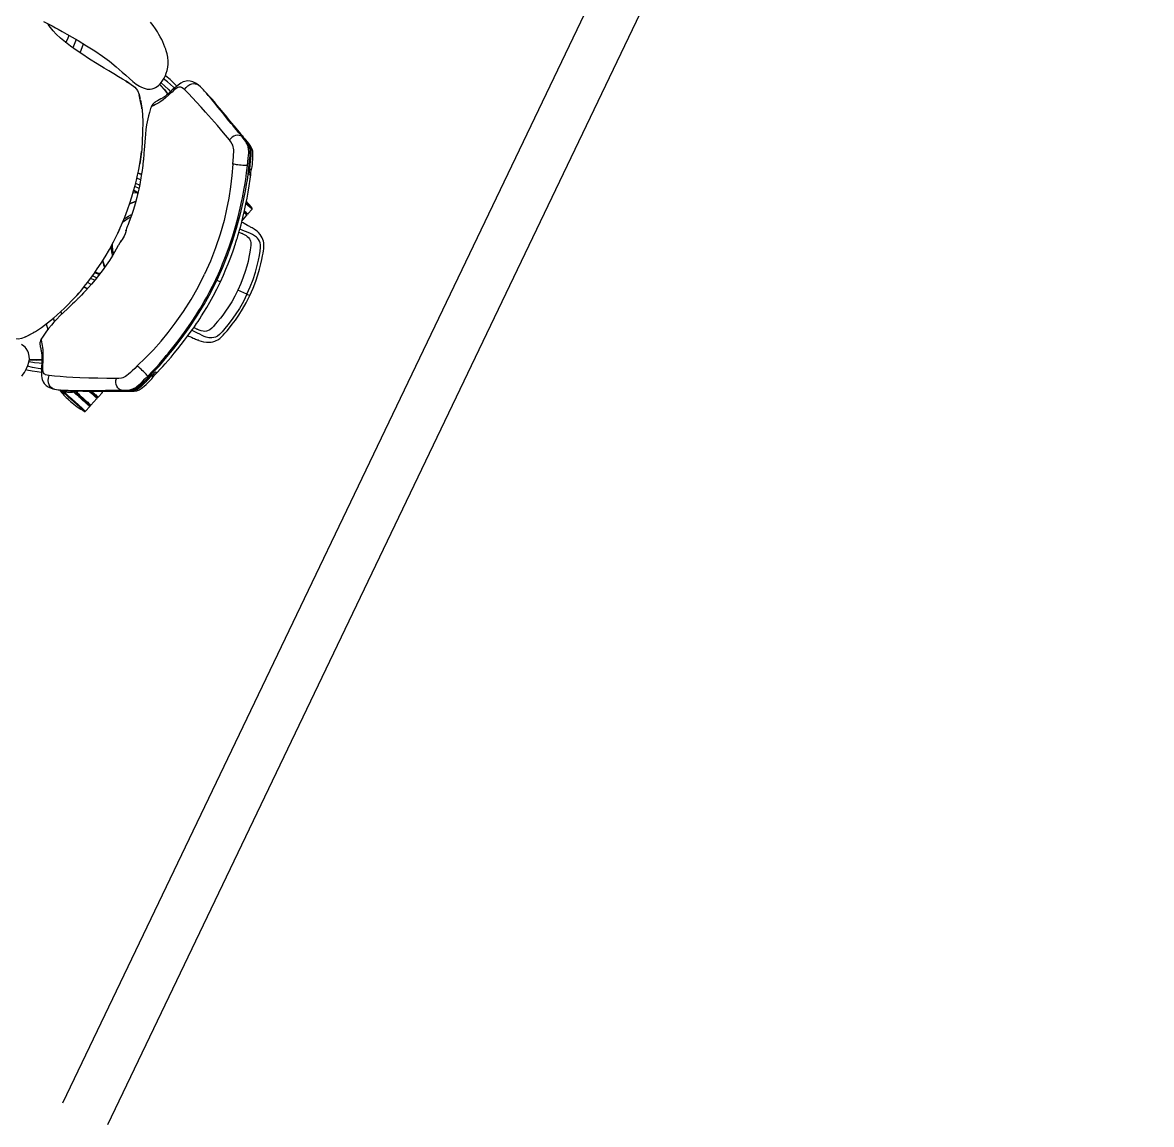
# Model space of a CAD drawing. Extents: x -15 to 8521, y -5327 to 1905.
# Drawn here: x 3420.7 to 3601.7, y -5141.8 to -4965.1 of the extents above; entities that cross this region are included whole.
import ezdxf

# ---------------------------------------------------------------- set-up
doc = ezdxf.new("R2010")
doc.units = 0
doc.layers.add('AR-DIV', color=2, linetype='Continuous')
doc.layers.add('AR-MOB', color=2, linetype='Continuous')

# ---------------------------------------------------------------- blocks, each defined once
blk = doc.blocks.new('CAD-GIR-TELA')
at = {"color": 1, "linetype": 'Continuous'}
for p, q in [((0.0018, 0.4293), (0.0018, 0.4343)), ((0.0018, 0.4293), (0.0018, 0.4133)), ((0.0018, 0.376), (0.0018, 0.3821)), ((-0.1154, 0.3756), (-0.1252, 0.3782)), ((-0.1127, 0.3749), (-0.1127, 0.3749)), ((-0.1008, 0.3718), (-0.1127, 0.3749)), ((-0.1008, 0.3718), (-0.1127, 0.3749)), ((0.1835, 0.346), (0.1808, 0.3462)), ((0.1833, 0.3453), (0.1835, 0.346)), ((-0.1964, 0.3421), (-0.1973, 0.3418)), ((-0.225, 0.3129), (-0.2243, 0.3146)), ((-0.2249, 0.3131), (-0.225, 0.3129)), ((-0.2243, 0.3146), (-0.2241, 0.3151)), ((0.228, 0.3144), (0.2277, 0.3151)), ((0.2286, 0.3129), (0.228, 0.3144)), ((0.2531, 0.2842), (0.2433, 0.2871)), ((0.2557, 0.2834), (0.2557, 0.2834)), ((0.2697, 0.2794), (0.2557, 0.2834)), ((0.2697, 0.2794), (0.2557, 0.2834)), ((0.2697, 0.2794), (0.2697, 0.2794)), ((0.2821, 0.2757), (0.2723, 0.2786)), ((0.2645, 0.253), (0.2629, 0.2535)), ((0.2577, 0.251), (0.2611, 0.25)), ((0.2606, 0.2483), (0.2611, 0.25)), ((0.2608, 0.2462), (0.2611, 0.2458)), ((0.2608, 0.2461), (0.2623, 0.2457)), ((0.2618, 0.2498), (0.261, 0.2471)), ((-0.0777, 0.2001), (-0.0777, 0.1926)), ((-0.0696, 0.201), (-0.067, 0.1946)), ((-0.0051, 0.2), (0.0016, 0.2002)), ((0.0188, 0.2093), (0.0195, 0.2092)), ((0.0812, 0.2001), (0.0812, 0.1927)), ((-0.0909, 0.1967), (-0.0909, 0.19)), ((0.0944, 0.1967), (0.0944, 0.1901)), ((0.1544, 0.1714), (0.1582, 0.1745)), ((0.1736, 0.169), (0.1689, 0.165)), ((0.1827, 0.1584), (0.1898, 0.1647)), ((-0.2504, 0.0069), (-0.2359, 0.0079))]:
    blk.add_line(p, q, dxfattribs=at)
at = {"color": 1, "linetype": 'Continuous', "flags": 128}
for points in [[(0.0018, 0.4343), (-0.0112, 0.4339), (-0.0232, 0.433), (-0.034, 0.4317), (-0.0435, 0.4302), (-0.0518, 0.4286), (-0.0588, 0.427), (-0.0646, 0.4255), (-0.0689, 0.4244), (-0.0725, 0.4233), (-0.0757, 0.4223), (-0.0788, 0.4212), (-0.0816, 0.4199), (-0.0841, 0.4183), (-0.0864, 0.4166), (-0.0885, 0.4147), (-0.0903, 0.4125), (-0.0921, 0.4101), (-0.0937, 0.4073), (-0.0954, 0.4035), (-0.0964, 0.4006), (-0.0971, 0.3976), (-0.0976, 0.3949), (-0.0979, 0.3913), (-0.098, 0.3897), (-0.0981, 0.3884), (-0.0982, 0.3868), (-0.0983, 0.3852), (-0.0984, 0.3828), (-0.0986, 0.3796), (-0.0988, 0.3766), (-0.0989, 0.3746), (-0.099, 0.3726), (-0.0991, 0.3721)], [(0.0018, 0.4293), (-0.0111, 0.429), (-0.0238, 0.4279), (-0.0359, 0.4264), (-0.0473, 0.4244), (-0.0555, 0.4227), (-0.063, 0.4208), (-0.0697, 0.4189), (-0.0755, 0.4169), (-0.0791, 0.4152), (-0.0819, 0.4131), (-0.0839, 0.4108), (-0.0855, 0.4084), (-0.0866, 0.406), (-0.0874, 0.4038), (-0.0883, 0.3998), (-0.0887, 0.3962), (-0.0887, 0.3927), (-0.0886, 0.3884), (-0.0884, 0.3841), (-0.0882, 0.3796), (-0.0881, 0.3749), (-0.0881, 0.3742)], [(0.1026, 0.3721), (0.1026, 0.3731), (0.1024, 0.3756), (0.1023, 0.3783), (0.1021, 0.3813), (0.102, 0.3837), (0.1019, 0.3856), (0.1018, 0.3869), (0.1017, 0.3884), (0.1016, 0.3897), (0.1015, 0.3913), (0.1011, 0.3949), (0.1004, 0.3991), (0.099, 0.4035), (0.0973, 0.4073), (0.0956, 0.4101), (0.0939, 0.4125), (0.092, 0.4147), (0.09, 0.4166), (0.0877, 0.4183), (0.0846, 0.4201), (0.0812, 0.4216), (0.0774, 0.4229), (0.0732, 0.4241), (0.0682, 0.4255), (0.0623, 0.427), (0.0554, 0.4286), (0.0471, 0.4302), (0.0376, 0.4317), (0.0267, 0.433), (0.0148, 0.4339), (0.0018, 0.4343)], [(0.0018, 0.4293), (0.0147, 0.429), (0.0274, 0.4279), (0.0395, 0.4264), (0.0509, 0.4244), (0.0591, 0.4227), (0.0666, 0.4208), (0.0733, 0.4189), (0.0791, 0.4169), (0.0827, 0.4152), (0.0855, 0.4131), (0.0875, 0.4108), (0.089, 0.4084), (0.0902, 0.406), (0.091, 0.4038), (0.0919, 0.3998), (0.0922, 0.3962), (0.0923, 0.3927), (0.0922, 0.3884), (0.092, 0.3841), (0.0918, 0.3796), (0.0917, 0.3749), (0.0917, 0.3742)], [(-0.0827, 0.3751), (-0.0828, 0.3762), (-0.0829, 0.3777), (-0.083, 0.3791), (-0.0831, 0.3799), (-0.0831, 0.3806), (-0.0831, 0.381), (-0.0832, 0.3813), (-0.0832, 0.3819), (-0.0831, 0.3828), (-0.083, 0.3851), (-0.0828, 0.3876), (-0.0822, 0.3901), (-0.0814, 0.3926), (-0.0803, 0.3949), (-0.079, 0.3968), (-0.0776, 0.3982), (-0.076, 0.3994), (-0.0743, 0.4003), (-0.0719, 0.4014), (-0.0686, 0.4025), (-0.0643, 0.4038), (-0.0588, 0.4053), (-0.0532, 0.4067), (-0.0466, 0.4082), (-0.0389, 0.4097), (-0.0302, 0.411), (-0.0205, 0.4121), (-0.0097, 0.4129), (0.0018, 0.4132)], [(0.0018, 0.4132), (0.0128, 0.4129), (0.023, 0.4122), (0.0324, 0.4112), (0.0409, 0.4099), (0.0484, 0.4086), (0.0549, 0.4072), (0.0616, 0.4055), (0.067, 0.404), (0.0715, 0.4027), (0.0753, 0.4015), (0.0787, 0.3999), (0.082, 0.3974), (0.0832, 0.3959), (0.0844, 0.3939), (0.0855, 0.3913), (0.0863, 0.3882), (0.0865, 0.3865), (0.0866, 0.3849), (0.0867, 0.3825), (0.0867, 0.3817), (0.0867, 0.3811), (0.0867, 0.3806), (0.0867, 0.3801), (0.0866, 0.3796), (0.0865, 0.3784), (0.0865, 0.3771), (0.0864, 0.3758), (0.0863, 0.3751)], [(0.0018, 0.3821), (-0.0097, 0.382), (-0.0201, 0.3816), (-0.0295, 0.3811), (-0.0379, 0.3806), (-0.0453, 0.3799), (-0.0516, 0.3793), (-0.0569, 0.3787), (-0.0607, 0.3783), (-0.0637, 0.3779), (-0.0662, 0.3776), (-0.0678, 0.3774), (-0.0694, 0.3771), (-0.0713, 0.3769), (-0.0737, 0.3765), (-0.0765, 0.3761), (-0.0802, 0.3755), (-0.0845, 0.3748), (-0.0894, 0.3739), (-0.0947, 0.373), (-0.1068, 0.3706), (-0.118, 0.3681), (-0.1284, 0.3656), (-0.1378, 0.3633), (-0.1471, 0.3608), (-0.1569, 0.358), (-0.1674, 0.3548), (-0.174, 0.3526)], [(0.1776, 0.3526), (0.1763, 0.3531), (0.1699, 0.3551), (0.1642, 0.3569), (0.1584, 0.3586), (0.152, 0.3604), (0.1448, 0.3624), (0.137, 0.3644), (0.1286, 0.3664), (0.1196, 0.3685), (0.111, 0.3704), (0.1033, 0.372), (0.0963, 0.3733), (0.0902, 0.3744), (0.0849, 0.3753), (0.0821, 0.3758), (0.0788, 0.3763), (0.0746, 0.3769), (0.0697, 0.3776), (0.064, 0.3783), (0.0575, 0.3791), (0.0487, 0.38), (0.0387, 0.3808), (0.0275, 0.3815), (0.0152, 0.3819), (0.0018, 0.3821)], [(-0.223, 0.315), (-0.2223, 0.3167), (-0.2209, 0.3195), (-0.2196, 0.3223), (-0.2181, 0.3251), (-0.2165, 0.3278), (-0.2144, 0.3304), (-0.2117, 0.3328), (-0.2094, 0.3344), (-0.2067, 0.3358), (-0.2038, 0.3371), (-0.2008, 0.3383), (-0.1936, 0.3407), (-0.1864, 0.3433), (-0.1791, 0.3459), (-0.1718, 0.3484), (-0.1644, 0.3507), (-0.157, 0.3528), (-0.1494, 0.3549), (-0.1289, 0.36), (-0.1081, 0.3646), (-0.0863, 0.3686), (-0.0644, 0.3718), (-0.0424, 0.3741), (-0.0203, 0.3755), (0.0018, 0.376)], [(0.0018, 0.3738), (-0.0084, 0.3737), (-0.0175, 0.3735), (-0.0255, 0.3731), (-0.0324, 0.3727), (-0.0381, 0.3723), (-0.0427, 0.372), (-0.0472, 0.3716), (-0.0518, 0.3711), (-0.0564, 0.3706), (-0.0733, 0.3685), (-0.0901, 0.3658), (-0.1043, 0.3632), (-0.1182, 0.3603), (-0.1308, 0.3573), (-0.1351, 0.3563), (-0.1406, 0.355), (-0.1472, 0.3533), (-0.155, 0.3512), (-0.1639, 0.3486), (-0.1739, 0.3455), (-0.185, 0.3416)], [(-0.1299, 0.3653), (-0.1296, 0.3665), (-0.129, 0.3689), (-0.1284, 0.371), (-0.1279, 0.3729), (-0.1275, 0.3745), (-0.1272, 0.3757), (-0.1269, 0.3767), (-0.1268, 0.3773), (-0.1267, 0.3775), (-0.1267, 0.3776)], [(-0.1252, 0.3782), (-0.1252, 0.3782), (-0.1253, 0.3778), (-0.1255, 0.3771), (-0.1258, 0.3761), (-0.1261, 0.3748), (-0.1266, 0.3731), (-0.1271, 0.3712), (-0.1277, 0.369), (-0.1283, 0.3665), (-0.1285, 0.3657)], [(-0.1173, 0.3684), (-0.1173, 0.3686), (-0.1167, 0.3705), (-0.1163, 0.3722), (-0.116, 0.3735), (-0.1157, 0.3745), (-0.1155, 0.3752), (-0.1154, 0.3756), (-0.1154, 0.3756)], [(-0.1151, 0.3752), (-0.1152, 0.3751), (-0.1153, 0.3746), (-0.1155, 0.3738), (-0.1158, 0.3727), (-0.1162, 0.3712), (-0.1166, 0.3695), (-0.1169, 0.3685)], [(-0.1151, 0.3688), (-0.1149, 0.3697), (-0.1145, 0.3713), (-0.1141, 0.3726), (-0.1139, 0.3735), (-0.1137, 0.3741), (-0.1137, 0.3744)], [(-0.1127, 0.3749), (-0.1128, 0.3746), (-0.113, 0.374), (-0.1132, 0.3731), (-0.1136, 0.3718), (-0.114, 0.3701), (-0.1143, 0.369)], [(-0.1127, 0.3749), (-0.1129, 0.3749), (-0.113, 0.3749), (-0.1132, 0.3749), (-0.1133, 0.3748), (-0.1134, 0.3747), (-0.1135, 0.3746), (-0.1136, 0.3745), (-0.1137, 0.3744)], [(0.0018, 0.376), (0.0018, 0.3749), (0.0018, 0.3745), (0.0018, 0.3742), (0.0018, 0.374), (0.0018, 0.3739), (0.0018, 0.3738)], [(0.2266, 0.315), (0.2258, 0.3167), (0.2217, 0.3251), (0.22, 0.3278), (0.2179, 0.3304), (0.2153, 0.3328), (0.213, 0.3344), (0.2103, 0.3358), (0.2074, 0.3371), (0.2044, 0.3383), (0.198, 0.3405), (0.1914, 0.3428), (0.1785, 0.3473), (0.1654, 0.3514), (0.1476, 0.3563), (0.1296, 0.3607), (0.1117, 0.3646), (0.0899, 0.3686), (0.068, 0.3718), (0.046, 0.3741), (0.0239, 0.3755), (0.0018, 0.376)], [(0.1886, 0.3416), (0.179, 0.345), (0.1703, 0.3478), (0.1627, 0.35), (0.1561, 0.3518), (0.1506, 0.3533), (0.1461, 0.3545), (0.1417, 0.3556), (0.1373, 0.3567), (0.1328, 0.3577), (0.1162, 0.3615), (0.0995, 0.3648), (0.0889, 0.3666), (0.0781, 0.3683), (0.0679, 0.3697), (0.0583, 0.3708), (0.0539, 0.3713), (0.0483, 0.3718), (0.0415, 0.3723), (0.0334, 0.3729), (0.0241, 0.3734), (0.0136, 0.3737), (0.0018, 0.3738)], [(-0.1819, 0.3501), (-0.1866, 0.3491), (-0.1907, 0.3478), (-0.1943, 0.3465), (-0.1974, 0.3454), (-0.2001, 0.3443), (-0.2027, 0.3431), (-0.2046, 0.3422), (-0.2061, 0.3414), (-0.2075, 0.3407), (-0.2086, 0.34), (-0.2096, 0.3393), (-0.2111, 0.3381), (-0.2131, 0.3362), (-0.2151, 0.3336), (-0.2172, 0.3302), (-0.2193, 0.326), (-0.2216, 0.3209)], [(-0.1903, 0.3442), (-0.191, 0.3439), (-0.1917, 0.3437)], [(-0.189, 0.3447), (-0.1897, 0.3444), (-0.1903, 0.3442)], [(-0.1877, 0.3452), (-0.1883, 0.3449), (-0.189, 0.3447)], [(-0.1863, 0.3457), (-0.187, 0.3454), (-0.1877, 0.3452)], [(-0.185, 0.3461), (-0.1856, 0.3459), (-0.1863, 0.3457)], [(-0.1834, 0.3467), (-0.1842, 0.3464), (-0.185, 0.3461)], [(-0.1818, 0.3473), (-0.1826, 0.347), (-0.1834, 0.3467)], [(-0.1818, 0.3473), (-0.1819, 0.3485), (-0.1819, 0.3493), (-0.182, 0.3498), (-0.182, 0.35), (-0.1819, 0.3501)], [(-0.174, 0.3526), (-0.178, 0.3512), (-0.1819, 0.3501)], [(-0.1802, 0.3479), (-0.181, 0.3476), (-0.1818, 0.3473)], [(-0.1786, 0.3484), (-0.1794, 0.3481), (-0.1802, 0.3479)], [(-0.1754, 0.3495), (-0.177, 0.349), (-0.1786, 0.3484)], [(-0.1773, 0.3194), (-0.1602, 0.3259), (-0.1428, 0.3318), (-0.1252, 0.3369), (-0.1075, 0.3414), (-0.0896, 0.3453), (-0.0669, 0.3492), (-0.0441, 0.3519), (-0.0212, 0.3536), (0.0018, 0.3541)], [(-0.1734, 0.3502), (-0.1744, 0.3499), (-0.1754, 0.3495)], [(-0.1734, 0.3502), (-0.1735, 0.3514), (-0.1737, 0.352), (-0.1738, 0.3524), (-0.1739, 0.3526), (-0.174, 0.3526)], [(0.1809, 0.3194), (0.1637, 0.3259), (0.1464, 0.3318), (0.1288, 0.3369), (0.1111, 0.3414), (0.0931, 0.3453), (0.0705, 0.3492), (0.0477, 0.3519), (0.0248, 0.3536), (0.0018, 0.3541)], [(0.177, 0.3502), (0.1771, 0.3514), (0.1773, 0.352), (0.1774, 0.3524), (0.1775, 0.3526), (0.1776, 0.3526)], [(0.177, 0.3502), (0.178, 0.3499), (0.179, 0.3495)], [(0.1855, 0.3501), (0.1816, 0.3512), (0.1776, 0.3526)], [(0.179, 0.3495), (0.1806, 0.349), (0.1822, 0.3484)], [(0.1822, 0.3484), (0.183, 0.3481), (0.1838, 0.3479)], [(0.1836, 0.3468), (0.1836, 0.3468), (0.1836, 0.3466), (0.1835, 0.346)], [(0.2108, 0.3342), (0.2107, 0.3343), (0.208, 0.337), (0.2056, 0.3388), (0.2029, 0.3404), (0.1999, 0.3418), (0.1967, 0.3431), (0.1935, 0.3443), (0.1902, 0.3452), (0.1869, 0.3459), (0.1835, 0.346)], [(0.1838, 0.3479), (0.1846, 0.3476), (0.1854, 0.3473)], [(0.1854, 0.3473), (0.1855, 0.3485), (0.1855, 0.3493), (0.1856, 0.3498), (0.1856, 0.35), (0.1855, 0.3501)], [(0.1854, 0.3473), (0.1862, 0.347), (0.187, 0.3467)], [(0.2252, 0.3209), (0.2231, 0.3254), (0.2213, 0.3291), (0.2197, 0.3321), (0.2182, 0.3344), (0.2172, 0.3357), (0.2164, 0.3365), (0.2157, 0.3372), (0.215, 0.3379), (0.2141, 0.3386), (0.2128, 0.3395), (0.2111, 0.3406), (0.2087, 0.342), (0.2055, 0.3435), (0.2015, 0.3451), (0.1969, 0.3469), (0.1934, 0.3481), (0.1897, 0.3493), (0.1855, 0.3501)], [(0.187, 0.3467), (0.1878, 0.3464), (0.1885, 0.3461)], [(0.1885, 0.3461), (0.1892, 0.3459), (0.1899, 0.3457)], [(0.1899, 0.3457), (0.1906, 0.3454), (0.1912, 0.3452)], [(0.1912, 0.3452), (0.1919, 0.3449), (0.1926, 0.3447)], [(0.1926, 0.3447), (0.1932, 0.3444), (0.1939, 0.3442)], [(0.1939, 0.3442), (0.1946, 0.3439), (0.1952, 0.3437)], [(-0.185, 0.3416), (-0.1907, 0.3395), (-0.1961, 0.3376), (-0.2007, 0.3361), (-0.2043, 0.3347), (-0.2069, 0.3335), (-0.2088, 0.3325), (-0.2104, 0.3315), (-0.2117, 0.3305), (-0.2132, 0.3294), (-0.215, 0.3277), (-0.2167, 0.3258), (-0.218, 0.324), (-0.2191, 0.3221), (-0.2204, 0.3197), (-0.2219, 0.3167), (-0.2236, 0.3132)], [(-0.2183, 0.3269), (-0.2186, 0.3264), (-0.2188, 0.3259)], [(-0.218, 0.3274), (-0.2181, 0.3272), (-0.2183, 0.3269)], [(-0.2177, 0.328), (-0.2179, 0.3277), (-0.218, 0.3274)], [(-0.2176, 0.3282), (-0.2176, 0.3281), (-0.2177, 0.328)], [(-0.2174, 0.3285), (-0.2175, 0.3284), (-0.2176, 0.3282)], [(-0.2172, 0.3288), (-0.2173, 0.3287), (-0.2174, 0.3285)], [(-0.217, 0.3291), (-0.2171, 0.329), (-0.2172, 0.3288)], [(-0.2169, 0.3294), (-0.217, 0.3292), (-0.217, 0.3291)], [(-0.2167, 0.3296), (-0.2168, 0.3295), (-0.2169, 0.3294)], [(-0.2166, 0.3299), (-0.2166, 0.3297), (-0.2167, 0.3296)], [(-0.2164, 0.3301), (-0.2165, 0.33), (-0.2166, 0.3299)], [(-0.2162, 0.3304), (-0.2163, 0.3303), (-0.2164, 0.3301)], [(-0.216, 0.3307), (-0.2161, 0.3305), (-0.2162, 0.3304)], [(-0.2158, 0.331), (-0.2159, 0.3308), (-0.216, 0.3307)], [(-0.2156, 0.3313), (-0.2157, 0.3311), (-0.2158, 0.331)], [(-0.2154, 0.3315), (-0.2155, 0.3314), (-0.2156, 0.3313)], [(-0.2151, 0.3318), (-0.2152, 0.3316), (-0.2154, 0.3315)], [(-0.2149, 0.332), (-0.215, 0.3319), (-0.2151, 0.3318)], [(-0.2147, 0.3323), (-0.2148, 0.3322), (-0.2149, 0.332)], [(-0.2142, 0.3328), (-0.2145, 0.3325), (-0.2147, 0.3323)], [(-0.2137, 0.3333), (-0.214, 0.3331), (-0.2142, 0.3328)], [(-0.2128, 0.3342), (-0.2132, 0.3338), (-0.2137, 0.3333)], [(-0.2118, 0.335), (-0.2123, 0.3346), (-0.2128, 0.3342)], [(-0.2112, 0.3354), (-0.2115, 0.3352), (-0.2118, 0.335)], [(-0.2083, 0.3373), (-0.2098, 0.3364), (-0.2112, 0.3354)], [(-0.2076, 0.3376), (-0.208, 0.3375), (-0.2083, 0.3373)], [(-0.207, 0.338), (-0.2073, 0.3378), (-0.2076, 0.3376)], [(-0.2063, 0.3383), (-0.2066, 0.3382), (-0.207, 0.338)], [(-0.2056, 0.3386), (-0.2059, 0.3385), (-0.2063, 0.3383)], [(-0.2049, 0.3389), (-0.2052, 0.3388), (-0.2056, 0.3386)], [(-0.2042, 0.3392), (-0.2046, 0.3391), (-0.2049, 0.3389)], [(-0.2038, 0.3394), (-0.204, 0.3393), (-0.2042, 0.3392)], [(-0.2034, 0.3396), (-0.2036, 0.3395), (-0.2038, 0.3394)], [(-0.203, 0.3397), (-0.2032, 0.3396), (-0.2034, 0.3396)], [(-0.2025, 0.3399), (-0.2028, 0.3398), (-0.203, 0.3397)], [(-0.2017, 0.3402), (-0.2021, 0.3401), (-0.2025, 0.3399)], [(-0.2008, 0.3405), (-0.2012, 0.3404), (-0.2017, 0.3402)], [(-0.1991, 0.3412), (-0.1999, 0.3409), (-0.2008, 0.3405)], [(-0.1973, 0.3418), (-0.1982, 0.3415), (-0.1991, 0.3412)], [(-0.1955, 0.3424), (-0.196, 0.3422), (-0.1964, 0.3421)], [(-0.1938, 0.3429), (-0.1947, 0.3426), (-0.1955, 0.3424)], [(-0.193, 0.3432), (-0.1934, 0.3431), (-0.1938, 0.3429)], [(-0.1917, 0.3437), (-0.1923, 0.3435), (-0.193, 0.3432)], [(-0.185, 0.3415), (-0.185, 0.3416), (-0.1849, 0.3413), (-0.1846, 0.3408), (-0.184, 0.3395), (-0.1834, 0.3379), (-0.1823, 0.335), (-0.1813, 0.3323), (-0.1804, 0.3297), (-0.1796, 0.3273), (-0.1789, 0.3253), (-0.1784, 0.3234), (-0.1779, 0.3215), (-0.1773, 0.3194)], [(0.1886, 0.3415), (0.1886, 0.3416), (0.1884, 0.3413), (0.1882, 0.3408), (0.1876, 0.3395), (0.1869, 0.3379), (0.1859, 0.335), (0.1849, 0.3323), (0.184, 0.3297), (0.1832, 0.3273), (0.1825, 0.3253), (0.182, 0.3234), (0.1814, 0.3215), (0.1809, 0.3194)], [(0.2271, 0.3132), (0.2255, 0.3167), (0.224, 0.3197), (0.2227, 0.3221), (0.2216, 0.324), (0.2197, 0.3264), (0.2173, 0.3289), (0.2153, 0.3305), (0.214, 0.3315), (0.2124, 0.3325), (0.2105, 0.3335), (0.2079, 0.3347), (0.2043, 0.3361), (0.1997, 0.3376), (0.1943, 0.3395), (0.1886, 0.3416)], [(0.1952, 0.3437), (0.1959, 0.3435), (0.1966, 0.3432)], [(0.1966, 0.3432), (0.197, 0.3431), (0.1974, 0.3429)], [(0.1974, 0.3429), (0.1983, 0.3426), (0.1991, 0.3424)], [(0.1991, 0.3424), (0.1996, 0.3422), (0.2, 0.3421)], [(0.2, 0.3421), (0.2004, 0.3419), (0.2009, 0.3418)], [(0.2009, 0.3418), (0.2018, 0.3415), (0.2026, 0.3412)], [(0.2026, 0.3412), (0.2035, 0.3409), (0.2044, 0.3405)], [(0.2044, 0.3405), (0.2048, 0.3404), (0.2053, 0.3402)], [(0.2053, 0.3402), (0.2057, 0.3401), (0.2061, 0.3399)], [(0.2061, 0.3399), (0.2063, 0.3398), (0.2066, 0.3397)], [(0.2066, 0.3397), (0.2068, 0.3396), (0.207, 0.3396)], [(0.207, 0.3396), (0.2072, 0.3395), (0.2074, 0.3394)], [(0.2074, 0.3394), (0.2076, 0.3393), (0.2078, 0.3392)], [(0.2078, 0.3392), (0.2082, 0.3391), (0.2085, 0.3389)], [(0.2085, 0.3389), (0.2088, 0.3388), (0.2092, 0.3386)], [(0.2092, 0.3386), (0.2095, 0.3385), (0.2099, 0.3383)], [(0.2099, 0.3383), (0.2102, 0.3382), (0.2106, 0.338)], [(0.2106, 0.338), (0.2109, 0.3378), (0.2112, 0.3376)], [(0.2112, 0.3376), (0.2115, 0.3375), (0.2119, 0.3373)], [(0.2119, 0.3373), (0.2134, 0.3364), (0.2148, 0.3354)], [(0.2148, 0.3354), (0.2151, 0.3352), (0.2153, 0.335)], [(0.2153, 0.335), (0.2159, 0.3346), (0.2163, 0.3342)], [(0.2163, 0.3342), (0.2168, 0.3338), (0.2173, 0.3333)], [(0.2173, 0.3333), (0.2175, 0.3331), (0.2178, 0.3328)], [(0.2178, 0.3328), (0.218, 0.3325), (0.2183, 0.3323)], [(0.2183, 0.3323), (0.2184, 0.3322), (0.2185, 0.332)], [(0.2185, 0.332), (0.2186, 0.3319), (0.2187, 0.3318)], [(0.2187, 0.3318), (0.2188, 0.3316), (0.2189, 0.3315)], [(0.2189, 0.3315), (0.219, 0.3314), (0.2191, 0.3313)], [(0.2191, 0.3313), (0.2192, 0.3311), (0.2194, 0.331)], [(0.2194, 0.331), (0.2195, 0.3308), (0.2196, 0.3307)], [(0.2196, 0.3307), (0.2197, 0.3305), (0.2198, 0.3304)], [(0.2198, 0.3304), (0.2199, 0.3303), (0.22, 0.3301)], [(0.22, 0.3301), (0.2201, 0.33), (0.2201, 0.3299)], [(0.2201, 0.3299), (0.2202, 0.3297), (0.2203, 0.3296)], [(0.2203, 0.3296), (0.2204, 0.3295), (0.2205, 0.3294)], [(0.2205, 0.3294), (0.2205, 0.3292), (0.2206, 0.3291)], [(0.2206, 0.3291), (0.2207, 0.329), (0.2208, 0.3288)], [(0.2208, 0.3288), (0.2209, 0.3287), (0.221, 0.3285)], [(0.221, 0.3285), (0.2211, 0.3284), (0.2211, 0.3282)], [(0.2211, 0.3282), (0.2212, 0.3281), (0.2213, 0.328)], [(0.2213, 0.328), (0.2214, 0.3277), (0.2216, 0.3274)], [(0.2216, 0.3274), (0.2217, 0.3272), (0.2219, 0.3269)], [(0.2219, 0.3269), (0.2221, 0.3264), (0.2224, 0.3259)], [(-0.2236, 0.3132), (-0.2266, 0.3069), (-0.2292, 0.3013), (-0.2315, 0.2966), (-0.2334, 0.2926), (-0.2349, 0.2894), (-0.2375, 0.284), (-0.2401, 0.2786), (-0.2448, 0.2689), (-0.2494, 0.2594), (-0.2531, 0.2517), (-0.2566, 0.244), (-0.26, 0.2366), (-0.2609, 0.2345), (-0.2618, 0.2324), (-0.2627, 0.2304), (-0.2635, 0.2283), (-0.2646, 0.2258), (-0.2657, 0.2228), (-0.2669, 0.2193), (-0.268, 0.2155)], [(-0.2244, 0.3146), (-0.2252, 0.3129), (-0.2276, 0.3077), (-0.2302, 0.3023), (-0.2332, 0.2959), (-0.2363, 0.2892), (-0.2396, 0.2823), (-0.2428, 0.2757), (-0.2457, 0.2695), (-0.249, 0.2623), (-0.252, 0.2558), (-0.2546, 0.25), (-0.2569, 0.2448), (-0.2589, 0.2401), (-0.2602, 0.2369), (-0.2614, 0.234), (-0.2624, 0.2313), (-0.2628, 0.2301)], [(-0.2235, 0.3161), (-0.2242, 0.3146), (-0.2249, 0.3131)], [(-0.2216, 0.3209), (-0.2228, 0.318), (-0.2242, 0.3151)], [(-0.2235, 0.3132), (-0.2237, 0.3128), (-0.2238, 0.3116), (-0.2233, 0.309), (-0.2223, 0.3063), (-0.2206, 0.3037), (-0.2186, 0.3018), (-0.2161, 0.3), (-0.2131, 0.2986), (-0.21, 0.2978)], [(-0.223, 0.3171), (-0.2233, 0.3166), (-0.2235, 0.3161)], [(-0.2225, 0.3182), (-0.2228, 0.3176), (-0.223, 0.3171)], [(-0.222, 0.3193), (-0.2223, 0.3188), (-0.2225, 0.3182)], [(-0.2216, 0.3209), (-0.2218, 0.3205), (-0.222, 0.3193)], [(-0.2214, 0.3205), (-0.2217, 0.3199), (-0.222, 0.3193)], [(-0.2209, 0.3216), (-0.2212, 0.3211), (-0.2214, 0.3205)], [(-0.2204, 0.3227), (-0.2207, 0.3221), (-0.2209, 0.3216)], [(-0.2199, 0.3237), (-0.2202, 0.3232), (-0.2204, 0.3227)], [(-0.2194, 0.3247), (-0.2197, 0.3242), (-0.2199, 0.3237)], [(-0.2188, 0.3259), (-0.2191, 0.3253), (-0.2194, 0.3247)], [(-0.1773, 0.3194), (-0.1827, 0.3174), (-0.1881, 0.3154), (-0.1917, 0.314), (-0.1953, 0.3126), (-0.1986, 0.311), (-0.2009, 0.3096), (-0.2028, 0.3081), (-0.2045, 0.3065), (-0.2059, 0.3048), (-0.2081, 0.3014), (-0.21, 0.2978)], [(0.1809, 0.3194), (0.1863, 0.3174), (0.1917, 0.3154), (0.1953, 0.314), (0.1988, 0.3126), (0.2022, 0.311), (0.2044, 0.3096), (0.2064, 0.3081), (0.2081, 0.3065), (0.2095, 0.3048), (0.2117, 0.3014), (0.2136, 0.2978)], [(0.2271, 0.3132), (0.2273, 0.3128), (0.2274, 0.3116), (0.2269, 0.309), (0.2259, 0.3063), (0.2242, 0.3037), (0.2222, 0.3018), (0.2197, 0.3), (0.2167, 0.2986), (0.2136, 0.2978)], [(0.2224, 0.3259), (0.2227, 0.3253), (0.223, 0.3247)], [(0.223, 0.3247), (0.2232, 0.3242), (0.2235, 0.3237)], [(0.2235, 0.3237), (0.2238, 0.3232), (0.224, 0.3227)], [(0.224, 0.3227), (0.2243, 0.3221), (0.2245, 0.3216)], [(0.2245, 0.3216), (0.2248, 0.3211), (0.225, 0.3205)], [(0.225, 0.3205), (0.2253, 0.3199), (0.2256, 0.3193)], [(0.2252, 0.3209), (0.2254, 0.3205), (0.2256, 0.3193)], [(0.2277, 0.3151), (0.2264, 0.318), (0.2252, 0.3209)], [(0.2256, 0.3193), (0.2259, 0.3188), (0.2261, 0.3182)], [(0.2261, 0.3182), (0.2264, 0.3177), (0.2266, 0.3171)], [(0.2266, 0.3171), (0.2268, 0.3166), (0.2271, 0.3161)], [(0.2271, 0.3161), (0.2278, 0.3146), (0.2285, 0.3131)], [(0.2716, 0.2155), (0.2707, 0.2186), (0.2699, 0.2212), (0.2691, 0.2234), (0.2684, 0.2251), (0.2678, 0.2265), (0.2672, 0.2281), (0.2666, 0.2297), (0.2652, 0.2328), (0.2637, 0.2362), (0.2623, 0.2395), (0.2596, 0.2454), (0.2569, 0.2512), (0.254, 0.2571), (0.2513, 0.263), (0.2484, 0.2689), (0.2455, 0.2748), (0.2429, 0.2804), (0.242, 0.2822), (0.2409, 0.2844), (0.2396, 0.2871), (0.2381, 0.2902), (0.2363, 0.2939), (0.2344, 0.298), (0.2322, 0.3025), (0.2298, 0.3076), (0.2271, 0.3132)], [(0.2664, 0.2301), (0.2663, 0.2303), (0.2655, 0.2325), (0.2648, 0.2343), (0.2642, 0.2358), (0.2636, 0.2375), (0.2628, 0.2395), (0.2618, 0.2418), (0.2604, 0.245), (0.2588, 0.2486), (0.2569, 0.2529), (0.2548, 0.2576), (0.2524, 0.2628), (0.2499, 0.2681), (0.2452, 0.278), (0.2406, 0.2879), (0.236, 0.2975), (0.2316, 0.307), (0.2293, 0.3118), (0.228, 0.3145)], [(0.2285, 0.3131), (0.2285, 0.313), (0.2286, 0.3129)], [(-0.21, 0.2978), (-0.2163, 0.2842), (-0.2224, 0.2707), (-0.2283, 0.2574), (-0.2339, 0.2443), (-0.2381, 0.2342), (-0.242, 0.2245), (-0.2457, 0.2152), (-0.2491, 0.2064), (-0.252, 0.1983)], [(0.2136, 0.2978), (0.2199, 0.2842), (0.226, 0.2707), (0.2319, 0.2574), (0.2375, 0.2443), (0.2417, 0.2342), (0.2456, 0.2245), (0.2493, 0.2152), (0.2527, 0.2064), (0.2556, 0.1983)], [(0.2416, 0.2858), (0.2418, 0.2862), (0.2418, 0.2865), (0.2418, 0.2865)], [(0.2433, 0.2871), (0.2433, 0.287), (0.2432, 0.2867), (0.243, 0.286), (0.2427, 0.285), (0.2424, 0.284)], [(0.249, 0.2702), (0.2497, 0.2727), (0.2504, 0.2751), (0.251, 0.2773), (0.2516, 0.2792), (0.2521, 0.2808), (0.2525, 0.2821), (0.2528, 0.2832), (0.253, 0.2838), (0.2531, 0.2842), (0.2531, 0.2842)], [(0.2533, 0.2838), (0.2533, 0.2837), (0.2532, 0.2832), (0.253, 0.2824), (0.2526, 0.2813), (0.2522, 0.2799), (0.2517, 0.2781), (0.2511, 0.2761), (0.2504, 0.2738), (0.2497, 0.2713), (0.2492, 0.2696)], [(0.2502, 0.2675), (0.2508, 0.2693), (0.2515, 0.2719), (0.2522, 0.2743), (0.2529, 0.2764), (0.2534, 0.2783), (0.2539, 0.2799), (0.2542, 0.2811), (0.2545, 0.2821), (0.2547, 0.2827), (0.2548, 0.2829)], [(0.2557, 0.2834), (0.2557, 0.2832), (0.2555, 0.2826), (0.2552, 0.2816), (0.2548, 0.2803), (0.2543, 0.2787), (0.2538, 0.2768), (0.2531, 0.2746), (0.2524, 0.2722), (0.2516, 0.2695), (0.2508, 0.2667), (0.2507, 0.2664)], [(0.2557, 0.2834), (0.2556, 0.2835), (0.2554, 0.2835), (0.2553, 0.2834), (0.2551, 0.2834), (0.255, 0.2833), (0.2549, 0.2832), (0.2548, 0.2831), (0.2548, 0.2829)], [(0.2611, 0.25), (0.262, 0.2533), (0.263, 0.2565), (0.2639, 0.2596), (0.2648, 0.2626), (0.2656, 0.2654), (0.2664, 0.2681), (0.2671, 0.2705), (0.2677, 0.2727), (0.2683, 0.2746), (0.2688, 0.2762), (0.2691, 0.2775), (0.2694, 0.2785), (0.2696, 0.2791), (0.2697, 0.2794)], [(0.2702, 0.2784), (0.2701, 0.2781), (0.27, 0.2775), (0.2697, 0.2766), (0.2693, 0.2753), (0.2689, 0.2738), (0.2683, 0.2719), (0.2677, 0.2698), (0.267, 0.2674), (0.2662, 0.2648), (0.2654, 0.262), (0.2646, 0.2591), (0.2637, 0.2561), (0.2628, 0.253), (0.2618, 0.2498)], [(0.2634, 0.2494), (0.2643, 0.2526), (0.2652, 0.2557), (0.2661, 0.2588), (0.267, 0.2617), (0.2678, 0.2645), (0.2686, 0.2672), (0.2693, 0.2696), (0.2699, 0.2717), (0.2705, 0.2736), (0.2709, 0.2752), (0.2713, 0.2765), (0.2716, 0.2774), (0.2718, 0.278), (0.2719, 0.2783), (0.2719, 0.2783)], [(0.2723, 0.2786), (0.2723, 0.2785), (0.2722, 0.2782), (0.272, 0.2775), (0.2717, 0.2765), (0.2713, 0.2752), (0.2709, 0.2735), (0.2703, 0.2716), (0.2697, 0.2694), (0.2689, 0.267), (0.2682, 0.2644), (0.2674, 0.2616), (0.2665, 0.2586), (0.2656, 0.2556), (0.2647, 0.2524), (0.2637, 0.2493)], [(0.283, 0.2744), (0.283, 0.2743), (0.2829, 0.2739), (0.2826, 0.2731), (0.2823, 0.272), (0.2819, 0.2706), (0.2814, 0.2689), (0.2808, 0.2669), (0.2802, 0.2647), (0.2794, 0.2622), (0.2787, 0.2595), (0.2778, 0.2567), (0.277, 0.2538), (0.2761, 0.2507), (0.2752, 0.2476), (0.2743, 0.2445), (0.2733, 0.2414), (0.2725, 0.2383), (0.2716, 0.2354), (0.2708, 0.2325), (0.27, 0.2299), (0.2693, 0.2274), (0.2686, 0.2252), (0.2685, 0.2248)], [(0.2702, 0.2784), (0.2702, 0.2785), (0.2702, 0.2787), (0.2702, 0.2788), (0.2701, 0.279), (0.2701, 0.2791), (0.27, 0.2792), (0.2698, 0.2793), (0.2697, 0.2794)], [(0.2735, 0.2464), (0.2744, 0.2496), (0.2754, 0.2527), (0.2762, 0.2558), (0.2771, 0.2587), (0.2779, 0.2615), (0.2787, 0.2641), (0.2794, 0.2666), (0.2801, 0.2688), (0.2806, 0.2707), (0.2811, 0.2723), (0.2815, 0.2736), (0.2818, 0.2747), (0.282, 0.2753), (0.2821, 0.2757), (0.2821, 0.2757)], [(0.2597, 0.247), (0.2597, 0.2471), (0.2597, 0.2471), (0.2598, 0.2473), (0.2599, 0.2474), (0.2601, 0.2476), (0.2602, 0.2478), (0.2604, 0.248), (0.2606, 0.2483)], [(0.2669, 0.2289), (0.2671, 0.2299), (0.2669, 0.2349), (0.2654, 0.2396), (0.2627, 0.2438), (0.2597, 0.2466)], [(0.2606, 0.2483), (0.2608, 0.2477), (0.2609, 0.2474), (0.261, 0.2472), (0.261, 0.2471), (0.261, 0.2471)], [(0.261, 0.2471), (0.261, 0.2471), (0.261, 0.247), (0.2609, 0.2465), (0.2608, 0.2462)], [(0.2618, 0.2498), (0.2618, 0.2498), (0.2618, 0.2498), (0.2617, 0.2499), (0.2616, 0.2499), (0.2615, 0.2499), (0.2614, 0.25), (0.2612, 0.25), (0.2611, 0.25)], [(0.2637, 0.2493), (0.2628, 0.2461), (0.2624, 0.2446)], [(0.2677, 0.2267), (0.2683, 0.2286), (0.2691, 0.2313), (0.2699, 0.2341), (0.2708, 0.237), (0.2717, 0.2401), (0.2726, 0.2432), (0.2735, 0.2464)], [(0.277, 0.2432), (0.2771, 0.2434), (0.2772, 0.2438), (0.2774, 0.2445), (0.2776, 0.2452), (0.2778, 0.2459), (0.278, 0.2466), (0.2781, 0.247), (0.2782, 0.2472)], [(-0.268, 0.2156), (-0.2686, 0.2126), (-0.269, 0.2098), (-0.2691, 0.2072), (-0.269, 0.2049), (-0.2683, 0.2007), (-0.2668, 0.1969), (-0.2656, 0.1948), (-0.2642, 0.1929), (-0.2623, 0.1911), (-0.2587, 0.1883), (-0.2543, 0.1858), (-0.251, 0.1842), (-0.248, 0.1829), (-0.2455, 0.1818), (-0.2431, 0.1808), (-0.2403, 0.1797), (-0.2372, 0.1784), (-0.2342, 0.1771), (-0.2316, 0.1759), (-0.2295, 0.1749), (-0.2279, 0.174), (-0.2267, 0.1733), (-0.2259, 0.1728), (-0.2252, 0.1724), (-0.2244, 0.1719), (-0.2234, 0.1713), (-0.2224, 0.1705), (-0.2198, 0.1686), (-0.2174, 0.1667), (-0.2163, 0.1659), (-0.2154, 0.1652), (-0.2146, 0.1646), (-0.2138, 0.1641), (-0.2131, 0.1637), (-0.2126, 0.1634), (-0.2119, 0.1631), (-0.2108, 0.1627), (-0.2091, 0.1621), (-0.2068, 0.1618), (-0.2038, 0.1618)], [(-0.252, 0.1983), (-0.256, 0.1991), (-0.2598, 0.2006), (-0.263, 0.2026), (-0.2653, 0.2049), (-0.2669, 0.2073), (-0.2677, 0.2097), (-0.2681, 0.2122), (-0.2681, 0.2147), (-0.268, 0.2154)], [(-0.2037, 0.1618), (-0.2013, 0.1621), (-0.195, 0.163), (-0.1893, 0.164), (-0.1842, 0.1651), (-0.1795, 0.1662), (-0.1752, 0.1674), (-0.1676, 0.1697), (-0.1608, 0.1721), (-0.1548, 0.1743), (-0.1492, 0.1765), (-0.1426, 0.179), (-0.1369, 0.1812), (-0.132, 0.183), (-0.1281, 0.1845), (-0.1248, 0.1857), (-0.1222, 0.1867), (-0.1206, 0.1872), (-0.1189, 0.1878), (-0.1166, 0.1886), (-0.1136, 0.1897), (-0.1099, 0.1909), (-0.1055, 0.1923), (-0.1003, 0.1939), (-0.0941, 0.1958), (-0.0877, 0.1976), (-0.0804, 0.1995), (-0.0722, 0.2014), (-0.0629, 0.2034), (-0.0524, 0.2053), (-0.0433, 0.2066), (-0.0334, 0.2078), (-0.0227, 0.2088), (-0.0161, 0.2091)], [(0.002, 0.2001), (-0.0125, 0.1998), (-0.026, 0.1992), (-0.0385, 0.1982), (-0.0501, 0.197), (-0.0607, 0.1956), (-0.0704, 0.194), (-0.0791, 0.1925), (-0.088, 0.1907), (-0.0957, 0.189), (-0.1022, 0.1874), (-0.1074, 0.1861), (-0.1113, 0.185), (-0.114, 0.1843)], [(-0.0714, 0.1938), (-0.0714, 0.1961), (-0.0712, 0.199), (-0.0703, 0.2017), (-0.0702, 0.2018)], [(-0.069, 0.2021), (-0.0696, 0.2013), (-0.0703, 0.1986), (-0.0704, 0.1944), (-0.0704, 0.194)], [(-0.069, 0.2021), (-0.0695, 0.2013), (-0.0703, 0.1987), (-0.0703, 0.196), (-0.0703, 0.194)], [(-0.0494, 0.1969), (-0.0506, 0.198), (-0.0537, 0.2011), (-0.0568, 0.2042), (-0.057, 0.2044)], [(-0.0562, 0.2046), (-0.0545, 0.2031), (-0.0519, 0.2005), (-0.0483, 0.1971)], [(-0.0224, 0.1994), (-0.0258, 0.2012), (-0.0298, 0.2038), (-0.0336, 0.2067), (-0.0346, 0.2077)], [(-0.0169, 0.1996), (-0.0174, 0.1998), (-0.0191, 0.2005), (-0.0228, 0.2024), (-0.0263, 0.2047), (-0.0292, 0.2068), (-0.0308, 0.2081)], [(-0.0153, 0.2092), (-0.0156, 0.2092), (-0.0161, 0.2092)], [(-0.0154, 0.2092), (-0.0109, 0.2096), (-0.0067, 0.2103)], [(-0.009, 0.2099), (-0.0082, 0.2102), (-0.0055, 0.2107), (-0.0022, 0.211), (0.0018, 0.2111)], [(-0.0069, 0.2103), (-0.0071, 0.2102), (-0.0087, 0.21), (-0.009, 0.21)], [(0.1176, 0.1843), (0.1172, 0.1844), (0.1166, 0.1846), (0.1147, 0.1851), (0.112, 0.1858), (0.1085, 0.1867), (0.1042, 0.1878), (0.0991, 0.189), (0.0932, 0.1903), (0.0864, 0.1917), (0.0777, 0.1934), (0.0678, 0.195), (0.0568, 0.1966), (0.0447, 0.198), (0.0314, 0.1991), (0.0171, 0.1998), (0.0016, 0.2001)], [(0.0018, 0.2111), (0.0051, 0.2111), (0.008, 0.2108), (0.0106, 0.2104), (0.0124, 0.21)], [(0.0103, 0.2103), (0.0145, 0.2096), (0.0189, 0.2092)], [(0.0106, 0.2102), (0.0116, 0.2101), (0.0124, 0.21)], [(0.0195, 0.2091), (0.0263, 0.2088), (0.0372, 0.2078), (0.0472, 0.2066), (0.0563, 0.2052), (0.0671, 0.2033), (0.0767, 0.2012), (0.0852, 0.1992), (0.0936, 0.1969), (0.1008, 0.1948), (0.1069, 0.193), (0.1121, 0.1913), (0.1165, 0.1899), (0.12, 0.1887), (0.1216, 0.1881), (0.123, 0.1876), (0.1241, 0.1873), (0.125, 0.187), (0.126, 0.1866), (0.1282, 0.1858), (0.1314, 0.1846), (0.1356, 0.1831), (0.1407, 0.1811), (0.1466, 0.1789), (0.1533, 0.1763), (0.1609, 0.1734), (0.1694, 0.1704), (0.1748, 0.1686), (0.1807, 0.1669), (0.1874, 0.1652), (0.195, 0.1636), (0.2004, 0.1627), (0.2064, 0.1619), (0.2072, 0.1618)], [(0.0343, 0.2081), (0.0329, 0.2068), (0.0287, 0.2039), (0.0248, 0.2015), (0.0233, 0.2008), (0.0219, 0.2001), (0.0206, 0.1996)], [(0.026, 0.1993), (0.0294, 0.2012), (0.0334, 0.2038), (0.0371, 0.2067), (0.0382, 0.2077)], [(0.0598, 0.2046), (0.0581, 0.2031), (0.0555, 0.2005), (0.052, 0.1971)], [(0.0531, 0.197), (0.0541, 0.198), (0.0573, 0.2011), (0.0604, 0.2042), (0.0606, 0.2044)], [(0.0726, 0.2021), (0.0731, 0.2013), (0.0739, 0.1986), (0.074, 0.1944), (0.074, 0.194)], [(0.0726, 0.2021), (0.0731, 0.2013), (0.0738, 0.1987), (0.0739, 0.196), (0.0739, 0.194)], [(0.075, 0.1938), (0.075, 0.1961), (0.0748, 0.199), (0.0739, 0.2017), (0.0738, 0.2018)], [(0.2074, 0.1618), (0.2104, 0.1618), (0.2127, 0.1621), (0.2144, 0.1627), (0.2155, 0.1631), (0.2162, 0.1634), (0.2167, 0.1637), (0.2175, 0.1642), (0.2185, 0.1648), (0.2195, 0.1656), (0.2208, 0.1665), (0.2221, 0.1676), (0.2234, 0.1686), (0.2248, 0.1697), (0.2259, 0.1705), (0.227, 0.1712), (0.2279, 0.1719), (0.2288, 0.1724), (0.2294, 0.1728), (0.2303, 0.1733), (0.2315, 0.174), (0.2331, 0.1749), (0.2352, 0.1759), (0.2378, 0.1771), (0.2408, 0.1784), (0.2439, 0.1797), (0.2467, 0.1808), (0.2491, 0.1818), (0.2516, 0.1829), (0.2545, 0.1842), (0.2579, 0.1858), (0.2608, 0.1874), (0.2636, 0.1892), (0.2659, 0.1911), (0.2685, 0.1939), (0.2704, 0.1969), (0.2718, 0.2007), (0.2725, 0.2049), (0.2726, 0.2072), (0.2726, 0.2098), (0.2722, 0.2126), (0.2716, 0.2156)], [(0.2715, 0.2154), (0.2717, 0.2147), (0.2717, 0.2122), (0.2713, 0.2097), (0.2704, 0.2073), (0.2689, 0.2049), (0.2666, 0.2026), (0.2634, 0.2006), (0.2596, 0.1991), (0.2556, 0.1983)], [(-0.252, 0.1847), (-0.2543, 0.1784), (-0.2568, 0.1705), (-0.2589, 0.1618), (-0.259, 0.1607)], [(-0.252, 0.1983), (-0.2527, 0.1954), (-0.2531, 0.1926), (-0.253, 0.1912), (-0.2526, 0.1898), (-0.2518, 0.1884), (-0.2504, 0.1871), (-0.2474, 0.1852), (-0.2438, 0.1834), (-0.24, 0.1818), (-0.2364, 0.1803), (-0.2329, 0.1788), (-0.2274, 0.1764), (-0.2226, 0.1742), (-0.2186, 0.172), (-0.2153, 0.17), (-0.2125, 0.1681), (-0.2103, 0.1665), (-0.2077, 0.1645), (-0.2059, 0.163), (-0.2047, 0.1621), (-0.2039, 0.1618), (-0.2038, 0.1618)], [(-0.2472, 0.1825), (-0.2479, 0.1808), (-0.2516, 0.1685), (-0.2531, 0.1605)], [(-0.2062, 0.1416), (-0.1935, 0.1506), (-0.1776, 0.1593), (-0.161, 0.167), (-0.1356, 0.1774), (-0.1135, 0.1843)], [(-0.1109, 0.1851), (-0.1167, 0.1835), (-0.1284, 0.1798), (-0.133, 0.1782)], [(-0.0995, 0.1881), (-0.0995, 0.1922), (-0.0995, 0.1942)], [(-0.0992, 0.1881), (-0.0992, 0.1883), (-0.0992, 0.1942)], [(-0.0825, 0.1989), (-0.0825, 0.1935), (-0.0825, 0.1918)], [(-0.0824, 0.1989), (-0.0824, 0.1975), (-0.0824, 0.1918)], [(0.086, 0.1989), (0.086, 0.1975), (0.086, 0.1918)], [(0.0861, 0.1989), (0.0861, 0.1935), (0.0861, 0.1918)], [(0.1028, 0.1882), (0.1028, 0.1883), (0.1028, 0.1942)], [(0.1031, 0.1881), (0.1031, 0.1922), (0.1031, 0.1941)], [(0.1218, 0.183), (0.1203, 0.1835), (0.1155, 0.1848)], [(0.2273, 0.1126), (0.226, 0.1204), (0.2233, 0.1282), (0.22, 0.1332), (0.2155, 0.1374), (0.2107, 0.1411), (0.201, 0.1481), (0.1908, 0.1543), (0.1692, 0.165), (0.1469, 0.1745), (0.1239, 0.1824), (0.1174, 0.1842)], [(0.2556, 0.1983), (0.2563, 0.1954), (0.2567, 0.1926), (0.2566, 0.1912), (0.2562, 0.1898), (0.2554, 0.1884), (0.254, 0.1871), (0.2509, 0.1852), (0.2473, 0.1834), (0.2436, 0.1818), (0.24, 0.1803), (0.2364, 0.1788), (0.231, 0.1764), (0.2262, 0.1742), (0.2221, 0.172), (0.2188, 0.17), (0.2161, 0.1681), (0.2139, 0.1665), (0.2113, 0.1645), (0.2095, 0.163), (0.2083, 0.1621), (0.2075, 0.1618), (0.2074, 0.1618)], [(0.2508, 0.1825), (0.2515, 0.1808), (0.2552, 0.1685), (0.2567, 0.1605)], [(0.2626, 0.1607), (0.2624, 0.1618), (0.2603, 0.1705), (0.2579, 0.1784), (0.2556, 0.1847)], [(-0.2459, 0.1595), (-0.2459, 0.1597), (-0.2437, 0.1674), (-0.2413, 0.1743), (-0.2393, 0.1792)], [(-0.2424, 0.1586), (-0.2423, 0.159), (-0.2384, 0.1689), (-0.2342, 0.1771)], [(-0.2423, 0.1586), (-0.2409, 0.1623), (-0.2382, 0.1687), (-0.2354, 0.1742), (-0.2339, 0.1769)], [(0.2375, 0.1769), (0.2383, 0.1756), (0.2413, 0.1697), (0.2443, 0.1628), (0.2458, 0.1585)], [(0.246, 0.1586), (0.2459, 0.159), (0.2419, 0.1689), (0.2378, 0.1771)], [(0.2428, 0.1792), (0.2445, 0.1753), (0.2471, 0.1682), (0.2493, 0.1601), (0.2494, 0.1595)], [(-0.254, -0.053), (-0.2537, -0.0447), (-0.2534, -0.0375), (-0.2531, -0.0315), (-0.2529, -0.0264), (-0.2524, -0.019), (-0.2518, -0.0105), (-0.251, -0.0007), (-0.2501, 0.0103), (-0.2485, 0.0262), (-0.2466, 0.0415), (-0.2444, 0.0562), (-0.2417, 0.0702), (-0.2384, 0.0835), (-0.2348, 0.096), (-0.2326, 0.1033), (-0.2304, 0.1106), (-0.2284, 0.1177), (-0.2269, 0.1245), (-0.226, 0.1306), (-0.2259, 0.1343), (-0.2262, 0.1388), (-0.2272, 0.1435), (-0.228, 0.1457), (-0.2292, 0.1479), (-0.2312, 0.1507), (-0.2333, 0.1531), (-0.2352, 0.1547), (-0.2375, 0.1563), (-0.2403, 0.1578), (-0.2435, 0.159), (-0.2489, 0.1601), (-0.2546, 0.1606), (-0.2594, 0.1607), (-0.2635, 0.1605), (-0.268, 0.1598), (-0.2731, 0.1586), (-0.2775, 0.1571), (-0.2819, 0.1551), (-0.2874, 0.1517), (-0.2918, 0.1484), (-0.2956, 0.1453), (-0.2978, 0.1433), (-0.3003, 0.1407), (-0.3033, 0.1375), (-0.3063, 0.1339), (-0.309, 0.1307), (-0.3119, 0.1267), (-0.3144, 0.1233), (-0.3171, 0.1192), (-0.3201, 0.1144), (-0.3233, 0.1088), (-0.3265, 0.1025)], [(-0.1984, 0.1474), (-0.1995, 0.1466), (-0.2008, 0.1456), (-0.2025, 0.1443), (-0.2046, 0.1428), (-0.209, 0.1396), (-0.2112, 0.1379), (-0.2134, 0.1362)], [(-0.1948, 0.1497), (-0.196, 0.149), (-0.1997, 0.1464)], [(0.217, 0.1362), (0.2148, 0.1379), (0.2126, 0.1396), (0.2082, 0.1428), (0.2061, 0.1443), (0.2044, 0.1456), (0.203, 0.1466), (0.202, 0.1474)], [(0.2752, 0.159), (0.2712, 0.1599), (0.2677, 0.1604), (0.2644, 0.1607), (0.2609, 0.1607), (0.2557, 0.1605), (0.2501, 0.1597), (0.245, 0.1583), (0.2407, 0.1562), (0.2385, 0.1546), (0.2366, 0.1529), (0.2345, 0.1505), (0.2319, 0.1462), (0.231, 0.1441), (0.2303, 0.1418), (0.2296, 0.137)], [(-0.2242, 0.1075), (-0.2233, 0.1148), (-0.2214, 0.1245), (-0.2183, 0.1308), (-0.2136, 0.1359), (-0.2087, 0.1398)], [(-0.2236, 0.1136), (-0.2241, 0.108), (-0.2247, 0.1014), (-0.2255, 0.0938), (-0.2264, 0.0848), (-0.2272, 0.0756), (-0.2281, 0.0671), (-0.2295, 0.0539), (-0.2311, 0.0397), (-0.2331, 0.0247), (-0.2348, 0.014), (-0.2368, 0.0033), (-0.239, -0.0071), (-0.2415, -0.0167), (-0.2443, -0.0256), (-0.247, -0.0323), (-0.2499, -0.0385), (-0.253, -0.044), (-0.2537, -0.0452)], [(-0.2335, 0.0218), (-0.2335, 0.0217), (-0.2491, 0.0202)], [(-0.2387, -0.0058), (-0.2473, -0.0062), (-0.2515, -0.0064)]]:
    blk.add_lwpolyline(points, dxfattribs=at)
at = {"color": 1, "linetype": 'Continuous'}
for centre, radius, start, end in [((-0.0133, 0.3193), 0.1275, 152.8072, 159.1427), ((-0.1256, 0.377), 0.00129, 75.2724, 152.8072), ((-0.1155, 0.3753), 0.000386, 345.2724, 75.2724), ((0.3535, 0.2251), 0.1275, 151.2036, 151.55), ((0.243, 0.2859), 0.00129, 73.6688, 151.2036), ((0.253, 0.2839), 0.000386, 343.6688, 73.6688), ((0.2722, 0.2782), 0.000386, 73.6688, 163.6688), ((0.1558, 0.283), 0.1275, 343.6688, 356.134), ((0.2817, 0.2745), 0.00129, 356.134, 73.6688), ((0.2481, 0.2316), 0.0208, 53.257, 60.3981), ((0.2481, 0.2316), 0.0193, 350.3975, 53.257), ((0.1547, 0.2791), 0.1275, 333.9713, 343.6688)]:
    blk.add_arc(centre, radius, start, end, dxfattribs=at)

msp = doc.modelspace()

# ---------------------------------------------------------------- linework, layer by layer
at = {"layer": 'AR-DIV'}
for p, q in [((3427.152, -5138.364), (3644.437, -4684.887)), ((3434.367, -5141.821), (3651.508, -4688.643))]:
    msp.add_line(p, q, dxfattribs=at)

# ---------------------------------------------------------------- block references
at = {"layer": 'AR-MOB', "xscale": 100, "yscale": 100, "zscale": 100, "rotation": 244.652778162052}
msp.add_blockref('CAD-GIR-TELA', (3417.956, -4990.131), dxfattribs=at)

doc.saveas('drawing.dxf')
